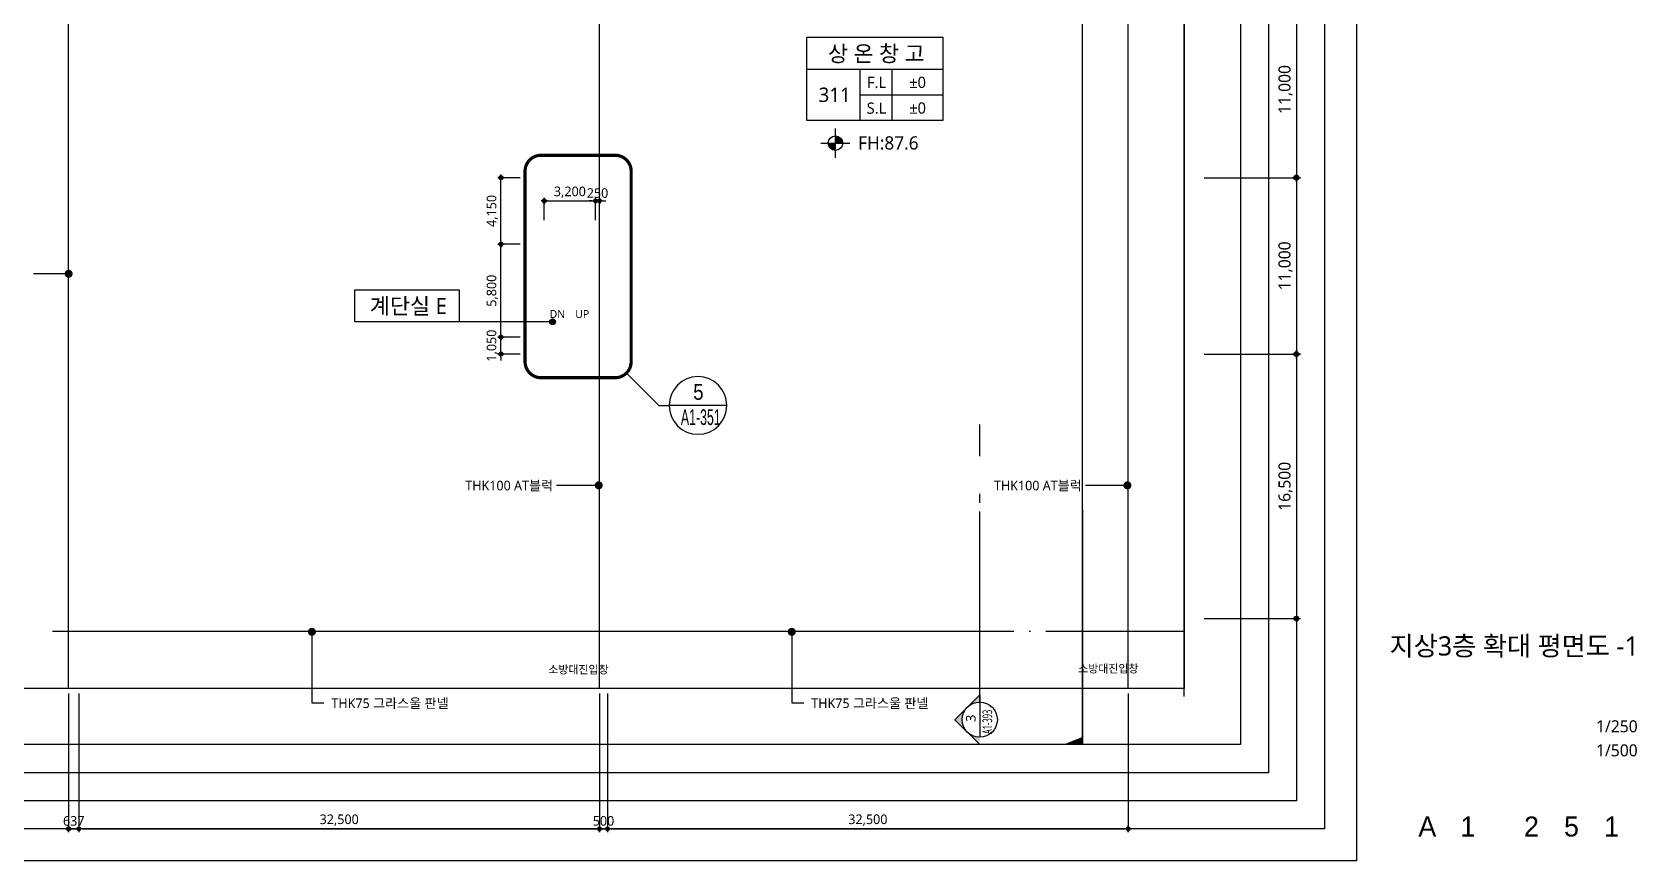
# Model space of a CAD drawing. Header units: millimetres. Extents: x 45782458 to 46215946, y 191740 to 1509539.
# Drawn here: x 45895054 to 45995224, y 623740 to 675430 of the extents above; entities that cross this region are included whole.
import ezdxf
from ezdxf.enums import TextEntityAlignment as Align

# ---------------------------------------------------------------- set-up
doc = ezdxf.new("R2010")
doc.units = ezdxf.units.MM
doc.header["$LTSCALE"] = 1000
doc.header["$MEASUREMENT"] = 0
doc.header["$PDSIZE"] = -10
doc.linetypes.add('CEN', pattern=[62, 60, -1, 0, -1])
doc.linetypes.add('SYM$0$DASHDOT', pattern=[1, 0.5, -0.25, 0, -0.25])
doc.layers.get('0').update_dxf_attribs({"linetype": 'CONTINUOUS'})
doc.layers.get('Defpoints').update_dxf_attribs({"color": 171, "linetype": 'CONTINUOUS'})
for name, color, linetype in [('Center(AR)', 30, 'CEN'), ('DIM', 7, 'CONTINUOUS'), ('LED', 7, 'CONTINUOUS'), ('NDIM', 7, 'CONTINUOUS'), ('SYM', 7, 'CONTINUOUS'), ('SYMBOL', 7, 'CONTINUOUS'), ('TEXT(MIN)', 7, 'CONTINUOUS'), ('TEXT(노트)', 7, 'CONTINUOUS'), ('TEXT(실명)', 3, 'CONTINUOUS'), ('TEXT-TITLE', 6, 'CONTINUOUS'), ('TEXT-기입', 6, 'CONTINUOUS'), ('TITLE', 7, 'CONTINUOUS'), ('구간정리', 6, 'CONTINUOUS'), ('구간정리-TEXT', 3, 'CONTINUOUS')]:
    doc.layers.add(name, color=color, linetype=linetype)
doc.styles.add('CGS', font='cgse', dxfattribs={"bigfont": 'cgs'})
doc.styles.add('SYM$0$ARIAL', font='arial.ttf')
doc.styles.add('SYM$0$돋움', font='', dxfattribs={"width": 0.9})
doc.styles.add('TE', font='malgun_0.ttf')
doc.styles.add('나눔바른고딕', font='NanumBarunGothic.ttf')
doc.styles.get('SYM$0$돋움').set_extended_font_data('Dotum')
doc.dimstyles.new('BA', dxfattribs={"dimscale": 500, "dimtxt": 3, "dimasz": 1, "dimexe": 1, "dimexo": 5, "dimgap": 0.9, "dimtad": 1, "dimdec": 0, "dimdsep": 46, "dimlunit": 6, "dimtxsty": 'TE', "dimblk": 'DDD', "dimcen": 2.5, "dimclrd": 256, "dimclre": 256, "dimclrt": 3, "dimazin": 2, "dimtfac": 1, "dimtdec": 0, "dimtix": 1, "dimtmove": 2, "dimatfit": 3, "dimldrblk": 'DDD', "dimfxl": 1, "dimtolj": 1, "dimtzin": 0, "dimarcsym": 2})
doc.dimstyles.new('NDIM 1200', dxfattribs={"dimscale": 500, "dimtxt": 3, "dimasz": 1, "dimexe": 2, "dimexo": 2, "dimgap": 1, "dimtad": 1, "dimdec": 0, "dimdsep": 46, "dimtxsty": 'CGS', "dimblk": 'DOT0', "dimcen": 1, "dimdle": 8, "dimclrd": 2, "dimclre": 2, "dimclrt": 2, "dimadec": 0, "dimazin": 0, "dimtfac": 1, "dimtdec": 0, "dimtix": 1, "dimtmove": 2, "dimatfit": 3, "dimldrblk": 'DOT0', "dimfxl": 1, "dimtolj": 1, "dimtzin": 0, "dimlwd": -1, "dimlwe": -1, "dimarcsym": 0})

# ---------------------------------------------------------------- blocks, each defined once
blk = doc.blocks.new('DDD')
at = {"layer": 'DIM', "color": 0}
for p, q in [((-1, 0), (1, 0)), ((0, -1), (0, 1))]:
    blk.add_line(p, q, dxfattribs=at)
for radius in [0.6, 0.3]:
    blk.add_circle((0, 0), radius, dxfattribs=at)
blk = doc.blocks.new('*D573')
at = {"layer": 'Defpoints', "color": 0, "ltscale": 0.4, "transparency": 16777216}
for p in [(45966972, 655351), (45966972, 638851), (45973972, 638851)]:
    blk.add_point(p, dxfattribs=at)
at = {"layer": 'NDIM', "lineweight": -2, "ltscale": 0.4, "transparency": 16777216}
for p, q in [((45968222, 655351), (45974222, 655351)), ((45973972, 655101), (45973972, 639101)), ((45968222, 638851), (45974222, 638851))]:
    blk.add_line(p, q, dxfattribs=at)
at = {"layer": 'NDIM', "lineweight": -2, "ltscale": 0.4, "transparency": 16777216, "xscale": 250, "yscale": 250, "zscale": 250}
for p, rotation in [((45973972, 655351), 90), ((45973972, 638851), 270)]:
    blk.add_blockref('DDD', p, dxfattribs=dict(at, rotation=rotation))
at = {"layer": 'NDIM', "color": 3, "ltscale": 0.4, "transparency": 16777216, "insert": (45973295, 647101), "char_height": 750, "attachment_point": 5, "rotation": 90, "style": 'TE'}
blk.add_mtext('\\A1;16,500', dxfattribs=at)
blk = doc.blocks.new('*D574')
at = {"layer": 'Defpoints', "color": 0, "ltscale": 0.4, "transparency": 16777216}
for p in [(45966972, 666351), (45966972, 655351), (45973972, 655351)]:
    blk.add_point(p, dxfattribs=at)
at = {"layer": 'NDIM', "lineweight": -2, "ltscale": 0.4, "transparency": 16777216}
for p, q in [((45968222, 666351), (45974222, 666351)), ((45973972, 666101), (45973972, 655601)), ((45968222, 655351), (45974222, 655351))]:
    blk.add_line(p, q, dxfattribs=at)
at = {"layer": 'NDIM', "lineweight": -2, "ltscale": 0.4, "transparency": 16777216, "xscale": 250, "yscale": 250, "zscale": 250}
for p, rotation in [((45973972, 666351), 90), ((45973972, 655351), 270)]:
    blk.add_blockref('DDD', p, dxfattribs=dict(at, rotation=rotation))
at = {"layer": 'NDIM', "color": 3, "ltscale": 0.4, "transparency": 16777216, "insert": (45973295, 660851), "char_height": 750, "attachment_point": 5, "rotation": 90, "style": 'TE'}
blk.add_mtext('\\A1;11,000', dxfattribs=at)
blk = doc.blocks.new('*D575')
at = {"layer": 'Defpoints', "color": 0, "ltscale": 0.4, "transparency": 16777216}
for p in [(45966972, 677351), (45966972, 666351), (45973972, 666351)]:
    blk.add_point(p, dxfattribs=at)
at = {"layer": 'NDIM', "lineweight": -2, "ltscale": 0.4, "transparency": 16777216}
for p, q in [((45968222, 677351), (45974222, 677351)), ((45973972, 677101), (45973972, 666601)), ((45968222, 666351), (45974222, 666351))]:
    blk.add_line(p, q, dxfattribs=at)
at = {"layer": 'NDIM', "lineweight": -2, "ltscale": 0.4, "transparency": 16777216, "xscale": 250, "yscale": 250, "zscale": 250}
for p, rotation in [((45973972, 677351), 90), ((45973972, 666351), 270)]:
    blk.add_blockref('DDD', p, dxfattribs=dict(at, rotation=rotation))
at = {"layer": 'NDIM', "color": 3, "ltscale": 0.4, "transparency": 16777216, "insert": (45973295, 671851), "char_height": 750, "attachment_point": 5, "rotation": 90, "style": 'TE'}
blk.add_mtext('\\A1;11,000', dxfattribs=at)
blk = doc.blocks.new('A$C31C7260E')
at = {"layer": 'TITLE'}
for points in [[(0, 0), (0, 4000), (13000, 4000), (13000, 0)], [(13000, 0), (0, 0)]]:
    blk.add_lwpolyline(points, dxfattribs=at)
blk = doc.blocks.new('A$C51E23882')
at = {"layer": 'TITLE'}
blk.add_lwpolyline([(8500, 0), (0, 0), (0, 5200), (8500, 5200)], close=True, dxfattribs=at)
for points in [[(8500, 3200), (0, 3200)], [(3300, 3200), (3300, 0)], [(5300, 3200), (5300, 0)], [(3300, 1600), (8500, 1600)]]:
    blk.add_lwpolyline(points, dxfattribs=at)
at = {"layer": 'TITLE', "style": '나눔바른고딕'}
for s, p in [('F.L', (4352, 2378)), ('S.L', (4352, 778))]:
    blk.add_text(s, height=700, dxfattribs=at).set_placement(p, align=Align.MIDDLE)
blk = doc.blocks.new('level')
at = {"layer": 'SYMBOL'}
for p, q in [((-4320, 0), (4320, 0)), ((0, 4320), (0, -4320))]:
    blk.add_line(p, q, dxfattribs=at)
blk.add_circle((0, 0), 2160, dxfattribs=at)
for points in [[(-2160, 0), (0, 2160), (-2127, 381), (-376, 2126)], [(-2127, 381), (-376, 2126), (-2030, 748), (-738, 2029)], [(-2030, 748), (-738, 2029), (-1859, 1104), (-1089, 1863)], [(-1859, 1104), (-1089, 1863), (-1659, 1388), (-1386, 1658)], [(0, -2160), (2160, 0), (381, -2127), (2126, -376)], [(381, -2127), (2126, -376), (748, -2030), (2029, -738)], [(748, -2030), (2029, -738), (1104, -1859), (1863, -1089)], [(1104, -1859), (1863, -1089), (1388, -1659), (1658, -1386)]]:
    blk.add_solid(points, dxfattribs=at)
at = {"layer": 'SYMBOL', "linetype": 'Continuous'}
for points in [[(0, 2160), (-2160, 0), (0, 0)], [(2160, 0), (0, 0), (0, -2160)]]:
    blk.add_solid(points, dxfattribs=at)
blk = doc.blocks.new('*D835')
at = {"layer": 'Defpoints', "color": 0, "ltscale": 0.4, "transparency": 16777216}
for p in [(45930222, 664901), (45927022, 663401), (45930222, 663401)]:
    blk.add_point(p, dxfattribs=at)
at = {"layer": 'NDIM', "lineweight": -2, "ltscale": 0.4, "transparency": 16777216}
for p, q in [((45927022, 663701), (45927022, 665101)), ((45927222, 664901), (45930022, 664901)), ((45930222, 663701), (45930222, 665101))]:
    blk.add_line(p, q, dxfattribs=at)
at = {"layer": 'NDIM', "lineweight": -2, "ltscale": 0.4, "transparency": 16777216, "xscale": 200, "yscale": 200, "zscale": 200, "rotation": 180}
blk.add_blockref('DDD', (45927022, 664901), dxfattribs=at)
at = {"layer": 'NDIM', "lineweight": -2, "ltscale": 0.4, "transparency": 16777216, "xscale": 200, "yscale": 200, "zscale": 200}
blk.add_blockref('DDD', (45930222, 664901), dxfattribs=at)
at = {"layer": 'NDIM', "color": 3, "ltscale": 0.4, "transparency": 16777216, "insert": (45928622, 665442), "char_height": 600, "attachment_point": 5, "style": 'TE'}
blk.add_mtext('\\A1;3,200', dxfattribs=at)
blk = doc.blocks.new('*D836')
at = {"layer": 'Defpoints', "color": 0, "ltscale": 0.4, "transparency": 16777216}
for p in [(45930472, 664901), (45930222, 663401), (45930472, 663401)]:
    blk.add_point(p, dxfattribs=at)
at = {"layer": 'NDIM', "lineweight": -2, "ltscale": 0.4, "transparency": 16777216}
for p, q in [((45930022, 664901), (45929822, 664901)), ((45930222, 663701), (45930222, 665101)), ((45930222, 664901), (45930472, 664901)), ((45930472, 663701), (45930472, 665101)), ((45930672, 664901), (45930872, 664901))]:
    blk.add_line(p, q, dxfattribs=at)
at = {"layer": 'NDIM', "lineweight": -2, "ltscale": 0.4, "transparency": 16777216, "xscale": 200, "yscale": 200, "zscale": 200}
blk.add_blockref('DDD', (45930222, 664901), dxfattribs=at)
at = {"layer": 'NDIM', "lineweight": -2, "ltscale": 0.4, "transparency": 16777216, "xscale": 200, "yscale": 200, "zscale": 200, "rotation": 180}
blk.add_blockref('DDD', (45930472, 664901), dxfattribs=at)
at = {"layer": 'NDIM', "color": 3, "ltscale": 0.4, "transparency": 16777216, "insert": (45930347, 665391), "char_height": 600, "attachment_point": 5, "style": 'TE'}
blk.add_mtext('\\A1;250', dxfattribs=at)
blk = doc.blocks.new('*D837')
at = {"layer": 'Defpoints', "color": 0, "ltscale": 0.4, "transparency": 16777216}
for p in [(45924322, 662201), (45925822, 662201), (45925822, 656401)]:
    blk.add_point(p, dxfattribs=at)
at = {"layer": 'NDIM', "lineweight": -2, "ltscale": 0.4, "transparency": 16777216}
for p, q in [((45925522, 662201), (45924122, 662201)), ((45924322, 656601), (45924322, 662001)), ((45925522, 656401), (45924122, 656401))]:
    blk.add_line(p, q, dxfattribs=at)
at = {"layer": 'NDIM', "lineweight": -2, "ltscale": 0.4, "transparency": 16777216, "xscale": 200, "yscale": 200, "zscale": 200}
for p, rotation in [((45924322, 662201), 90), ((45924322, 656401), 270)]:
    blk.add_blockref('DDD', p, dxfattribs=dict(at, rotation=rotation))
at = {"layer": 'NDIM', "color": 3, "ltscale": 0.4, "transparency": 16777216, "insert": (45923782, 659301), "char_height": 600, "attachment_point": 5, "rotation": 90, "style": 'TE'}
blk.add_mtext('\\A1;5,800', dxfattribs=at)
blk = doc.blocks.new('*D838')
at = {"layer": 'Defpoints', "color": 0, "ltscale": 0.4, "transparency": 16777216}
for p in [(45924322, 656401), (45925822, 656401), (45925822, 655351)]:
    blk.add_point(p, dxfattribs=at)
at = {"layer": 'NDIM', "lineweight": -2, "ltscale": 0.4, "transparency": 16777216}
for p, q in [((45925522, 656401), (45924122, 656401)), ((45924322, 656601), (45924322, 656801)), ((45924322, 655351), (45924322, 656401)), ((45925522, 655351), (45924122, 655351)), ((45924322, 655151), (45924322, 654951))]:
    blk.add_line(p, q, dxfattribs=at)
at = {"layer": 'NDIM', "lineweight": -2, "ltscale": 0.4, "transparency": 16777216, "xscale": 200, "yscale": 200, "zscale": 200}
for p, rotation in [((45924322, 656401), 270), ((45924322, 655351), 90)]:
    blk.add_blockref('DDD', p, dxfattribs=dict(at, rotation=rotation))
at = {"layer": 'NDIM', "color": 3, "ltscale": 0.4, "transparency": 16777216, "insert": (45923780, 655876), "char_height": 600, "attachment_point": 5, "rotation": 90, "style": 'TE'}
blk.add_mtext('\\A1;1,050', dxfattribs=at)
blk = doc.blocks.new('*D839')
at = {"layer": 'Defpoints', "color": 0, "ltscale": 0.4, "transparency": 16777216}
for p in [(45924322, 666351), (45925822, 666351), (45925822, 662201)]:
    blk.add_point(p, dxfattribs=at)
at = {"layer": 'NDIM', "lineweight": -2, "ltscale": 0.4, "transparency": 16777216}
for p, q in [((45925522, 666351), (45924122, 666351)), ((45924322, 662401), (45924322, 666151)), ((45925522, 662201), (45924122, 662201))]:
    blk.add_line(p, q, dxfattribs=at)
at = {"layer": 'NDIM', "lineweight": -2, "ltscale": 0.4, "transparency": 16777216, "xscale": 200, "yscale": 200, "zscale": 200}
for p, rotation in [((45924322, 666351), 90), ((45924322, 662201), 270)]:
    blk.add_blockref('DDD', p, dxfattribs=dict(at, rotation=rotation))
at = {"layer": 'NDIM', "color": 3, "ltscale": 0.4, "transparency": 16777216, "insert": (45923780, 664276), "char_height": 600, "attachment_point": 5, "rotation": 90, "style": 'TE'}
blk.add_mtext('\\A1;4,150', dxfattribs=at)
blk = doc.blocks.new('DOT0')
blk.add_line((-3, 0), (3, 0))
at = {"color": 6}
blk.add_circle((0, 0), 0.75, dxfattribs=at)
blk = doc.blocks.new('*D1201')
at = {"layer": 'Defpoints', "color": 0, "ltscale": 0.4, "transparency": 16777216}
for p in [(45897972, 634490), (45930472, 634490), (45930472, 625740)]:
    blk.add_point(p, dxfattribs=at)
at = {"layer": 'NDIM', "lineweight": -2, "ltscale": 0.4, "transparency": 16777216}
for p, q in [((45897972, 634190), (45897972, 625540)), ((45930472, 634190), (45930472, 625540)), ((45898172, 625740), (45930272, 625740))]:
    blk.add_line(p, q, dxfattribs=at)
at = {"layer": 'NDIM', "lineweight": -2, "ltscale": 0.4, "transparency": 16777216, "xscale": 200, "yscale": 200, "zscale": 200, "rotation": 180}
blk.add_blockref('DDD', (45897972, 625740), dxfattribs=at)
at = {"layer": 'NDIM', "lineweight": -2, "ltscale": 0.4, "transparency": 16777216, "xscale": 200, "yscale": 200, "zscale": 200}
blk.add_blockref('DDD', (45930472, 625740), dxfattribs=at)
at = {"layer": 'NDIM', "color": 3, "ltscale": 0.4, "transparency": 16777216, "insert": (45914222, 626280), "char_height": 600, "attachment_point": 5, "style": 'TE'}
blk.add_mtext('\\A1;32,500', dxfattribs=at)
blk = doc.blocks.new('*D1202')
at = {"layer": 'Defpoints', "color": 0, "ltscale": 0.4, "transparency": 16777216}
for p in [(45897335, 634490), (45897972, 634490), (45897972, 625740)]:
    blk.add_point(p, dxfattribs=at)
at = {"layer": 'NDIM', "lineweight": -2, "ltscale": 0.4, "transparency": 16777216}
for p, q in [((45897335, 634190), (45897335, 625540)), ((45897972, 634190), (45897972, 625540)), ((45897135, 625740), (45896935, 625740)), ((45897335, 625740), (45897972, 625740)), ((45898172, 625740), (45898372, 625740))]:
    blk.add_line(p, q, dxfattribs=at)
at = {"layer": 'NDIM', "lineweight": -2, "ltscale": 0.4, "transparency": 16777216, "xscale": 200, "yscale": 200, "zscale": 200}
blk.add_blockref('DDD', (45897335, 625740), dxfattribs=at)
at = {"layer": 'NDIM', "lineweight": -2, "ltscale": 0.4, "transparency": 16777216, "xscale": 200, "yscale": 200, "zscale": 200, "rotation": 180}
blk.add_blockref('DDD', (45897972, 625740), dxfattribs=at)
at = {"layer": 'NDIM', "color": 3, "ltscale": 0.4, "transparency": 16777216, "insert": (45897653, 626230), "char_height": 600, "attachment_point": 5, "style": 'TE'}
blk.add_mtext('\\A1;637', dxfattribs=at)
blk = doc.blocks.new('*D1203')
at = {"layer": 'Defpoints', "color": 0, "ltscale": 0.4, "transparency": 16777216}
for p in [(45930972, 634490), (45963472, 634490), (45963472, 625740)]:
    blk.add_point(p, dxfattribs=at)
at = {"layer": 'NDIM', "lineweight": -2, "ltscale": 0.4, "transparency": 16777216}
for p, q in [((45930972, 634190), (45930972, 625540)), ((45963472, 634190), (45963472, 625540)), ((45931172, 625740), (45963272, 625740))]:
    blk.add_line(p, q, dxfattribs=at)
at = {"layer": 'NDIM', "lineweight": -2, "ltscale": 0.4, "transparency": 16777216, "xscale": 200, "yscale": 200, "zscale": 200, "rotation": 180}
blk.add_blockref('DDD', (45930972, 625740), dxfattribs=at)
at = {"layer": 'NDIM', "lineweight": -2, "ltscale": 0.4, "transparency": 16777216, "xscale": 200, "yscale": 200, "zscale": 200}
blk.add_blockref('DDD', (45963472, 625740), dxfattribs=at)
at = {"layer": 'NDIM', "color": 3, "ltscale": 0.4, "transparency": 16777216, "insert": (45947222, 626280), "char_height": 600, "attachment_point": 5, "style": 'TE'}
blk.add_mtext('\\A1;32,500', dxfattribs=at)
blk = doc.blocks.new('*D1204')
at = {"layer": 'Defpoints', "color": 0, "ltscale": 0.4, "transparency": 16777216}
for p in [(45930472, 634490), (45930972, 634490), (45930972, 625740)]:
    blk.add_point(p, dxfattribs=at)
at = {"layer": 'NDIM', "lineweight": -2, "ltscale": 0.4, "transparency": 16777216}
for p, q in [((45930472, 634190), (45930472, 625540)), ((45930972, 634190), (45930972, 625540)), ((45930272, 625740), (45930072, 625740)), ((45930472, 625740), (45930972, 625740)), ((45931172, 625740), (45931372, 625740))]:
    blk.add_line(p, q, dxfattribs=at)
at = {"layer": 'NDIM', "lineweight": -2, "ltscale": 0.4, "transparency": 16777216, "xscale": 200, "yscale": 200, "zscale": 200}
blk.add_blockref('DDD', (45930472, 625740), dxfattribs=at)
at = {"layer": 'NDIM', "lineweight": -2, "ltscale": 0.4, "transparency": 16777216, "xscale": 200, "yscale": 200, "zscale": 200, "rotation": 180}
blk.add_blockref('DDD', (45930972, 625740), dxfattribs=at)
at = {"layer": 'NDIM', "color": 3, "ltscale": 0.4, "transparency": 16777216, "insert": (45930722, 626230), "char_height": 600, "attachment_point": 5, "style": 'TE'}
blk.add_mtext('\\A1;500', dxfattribs=at)
blk = doc.blocks.new('SYM$0$det-tar-wi')
at = {"layer": '구간정리', "ltscale": 0.2}
blk.add_line((0, 0), (11, 0), dxfattribs=at)
blk.add_circle((5.5, 0), 5.5, dxfattribs=at)
at = {"layer": '구간정리-TEXT', "color": 3, "style": 'SYM$0$ARIAL'}
blk.add_attdef('2', text='', height=3, dxfattribs=at).set_placement((5.5, 2.58), align=Align.MIDDLE_CENTER)
at = {"layer": '구간정리-TEXT', "color": 3, "style": 'SYM$0$ARIAL', "width": 0.6}
blk.add_attdef('A1.00', text='', height=3, dxfattribs=at).set_placement((5.57, -2.22), align=Align.MIDDLE_CENTER)

msp = doc.modelspace()

# ---------------------------------------------------------------- hatches: boundary and pattern name
at = {"layer": 'LED'}
h = msp.add_hatch(color=256, dxfattribs=at)
h.dxf.hatch_style = 1
edge = h.paths.add_edge_path()
edge.add_arc((45927542.5, 657365.1), 180, 0, 360)
at = {"layer": 'SYM'}
h = msp.add_hatch(color=256, dxfattribs=at)
h.paths.add_polyline_path([(45952647.8, 632545.8), (45953425.7, 633323.6, 0.41421356), (45953425.7, 631768)])
h.paths.add_polyline_path([(45953425.7, 633323.6), (45954203.5, 634101.4), (45954203.5, 633645.8, 0.19891237)])
h.paths.add_polyline_path([(45953425.7, 631768, 0.19891237), (45954203.5, 631445.8), (45954203.5, 630990.2)])
msp.add_hatch(color=256, dxfattribs=at).paths.add_polyline_path([(45959513.3, 630990.2), (45960613.3, 631430.2), (45960613.3, 630990.2)])

# ---------------------------------------------------------------- linework, layer by layer
msp.add_line((45954203.5, 633645.8), (45954203.5, 631445.8))
at = {"ltscale": 10000}
msp.add_lwpolyline([(45927542.5, 657365.1), (45921705.3, 657365.1)], dxfattribs=at)
at = {"layer": 'Center(AR)'}
for p, q in [((45897334.8, 634490.2), (45897334.8, 728888.8)), ((45930472.3, 634490.2), (45930472.3, 717888.8)), ((45963472.3, 634490.2), (45963472.3, 717888.8)), ((45896334.8, 638063.8), (45966972.3, 638063.8))]:
    msp.add_line(p, q, dxfattribs=at)
at = {"layer": 'Defpoints'}
msp.add_line((45960613.3, 630990.2), (45960613.3, 753801.4), dxfattribs=at)
for points in [[(45977722.3, 623740.2), (45801022.3, 623740.2), (45801022.3, 761440.2), (45977722.3, 761440.2)], [(45975722.3, 625740.2), (45803022.3, 625740.2), (45803022.3, 759440.2), (45975722.3, 759440.2)], [(45973972.3, 627490.2), (45804772.3, 627490.2), (45804772.3, 757690.2), (45973972.3, 757690.2)], [(45972222.3, 629240.2), (45806522.3, 629240.2), (45806522.3, 755940.2), (45972222.3, 755940.2)], [(45970472.3, 630990.2), (45808272.3, 630990.2), (45808272.3, 754190.2), (45970472.3, 754190.2)], [(45966972.3, 634490.2), (45811772.3, 634490.2), (45811772.3, 750690.2), (45966972.3, 750690.2)], [(45966972.3, 634490.2), (45824022.3, 634490.2), (45824022.3, 750690.2), (45966972.3, 750690.2)]]:
    msp.add_lwpolyline(points, close=True, dxfattribs=at)
at = {"layer": 'LED', "ltscale": 10000}
for p, q in [((45912518.5, 633589.7), (45913272.5, 633589.7)), ((45942469.4, 633589.7), (45943223.5, 633589.7))]:
    msp.add_line(p, q, dxfattribs=at)
at = {"layer": 'LED'}
msp.add_circle((45927542.5, 657365.1), 180, dxfattribs=at)
at = {"layer": 'SYM'}
for p, q in [((45954203.5, 648985.5), (45954203.5, 650965.5)), ((45954203.5, 646081.1), (45954203.5, 646631.1)), ((45954203.5, 646081.1), (45954203.5, 646631.1)), ((45960613.3, 646190.2), (45960613.3, 646740.2)), ((45960613.3, 646190.2), (45960613.3, 646740.2)), ((45954203.5, 633645.8), (45954203.5, 645531.1)), ((45960613.3, 645640.2), (45960613.3, 630990.2)), ((45954203.5, 634101.4), (45952647.8, 632545.8)), ((45954203.5, 634101.4), (45954203.5, 633645.8)), ((45954203.5, 630990.2), (45952647.8, 632545.8)), ((45959513.3, 630990.2), (45960613.3, 631430.2))]:
    msp.add_line(p, q, dxfattribs=at)
at = {"layer": 'SYM', "color": 8}
msp.add_lwpolyline([(45966972.3, 633990.2), (45966972.4, 692490.2), (45966772.3, 692590.2), (45967172.3, 692590.2), (45966972.3, 692690.2), (45966972.3, 751190.2)], dxfattribs=at)
at = {"layer": 'SYM'}
msp.add_circle((45954203.5, 632545.8), 1100, dxfattribs=at)
at = {"layer": '구간정리', "linetype": 'SYM$0$DASHDOT', "ltscale": 2, "const_width": 200}
msp.add_lwpolyline([(45931447.3, 653876.3), (45926822.3, 653876.3, -0.41421356), (45925822.3, 654876.3), (45925822.3, 666751.3, -0.41421356), (45926822.3, 667751.3), (45931447.3, 667751.3, -0.41421356), (45932447.3, 666751.3), (45932447.3, 654876.3, -0.41421356)], format="xyb", close=True, dxfattribs=at)
at = {"layer": '구간정리', "ltscale": 0.2}
msp.add_lwpolyline([(45932154.4, 654169.2), (45934179.3, 652144.3), (45934817.1, 652144.3)], dxfattribs=at)

# ---------------------------------------------------------------- block references
msp.add_blockref('A$C51E23882', (45943409.8, 669909.3))
at = {"xscale": 0.5, "yscale": 0.5, "zscale": 0.5}
msp.add_blockref('A$C31C7260E', (45915205.3, 657365.1), dxfattribs=at)
at = {"layer": 'SYMBOL', "xscale": 0.210048437524453, "yscale": 0.210048437524453, "zscale": 0.210048437524453, "rotation": 90}
msp.add_blockref('level', (45945195, 668505.4), dxfattribs=at)
at = {"layer": '구간정리'}
ref = msp.add_blockref('SYM$0$det-tar-wi', (45938417.1, 652144.3), dxfattribs=dict(at, xscale=-327.2727272727273, yscale=327.2727272727273, zscale=327.2727272727273))
ref.add_attrib('A1.00', 'A1-351', dxfattribs={"layer": '구간정리-TEXT', "color": 3, "height": 981.82, "style": 'SYM$0$돋움', "width": 0.6}).set_placement((45936791.7, 651416.7), align=Align.MIDDLE_CENTER)
ref.add_attrib('2', '5', dxfattribs={"layer": '구간정리-TEXT', "color": 3, "height": 981.8, "style": 'SYM$0$돋움', "width": 0.9}).set_placement((45936644.7, 652989.8), align=Align.MIDDLE_CENTER)

# ---------------------------------------------------------------- texts
at = {"layer": 'SYMBOL', "style": '나눔바른고딕'}
msp.add_text('FH:87.6', height=825, dxfattribs=at).set_placement((45946612.8, 668107.3))
at = {"layer": 'TEXT(MIN)', "style": '나눔바른고딕'}
for s, p in [('DN', (45927840.5, 657848.2)), ('UP', (45929390.5, 657848.2))]:
    msp.add_text(s, height=500, dxfattribs=at).set_placement(p, align=Align.MIDDLE_CENTER)
for s, p in [('THK100 AT블럭', (45927574.1, 647149.2)), ('THK100 AT블럭', (45960574.1, 647149.2)), ('THK75 그라스울 판넬', (45921053.7, 633572.3)), ('THK75 그라스울 판넬', (45951004.7, 633572.3))]:
    msp.add_text(s, height=600, dxfattribs=at).set_placement(p, align=Align.MIDDLE_RIGHT)
for p in [(45927273.8, 635674.6, 0), (45927273.8, 635674.6, 0), (45960349.2, 635729, 0), (45960349.2, 635729, 0)]:
    msp.add_text('소방대진입창', height=500, dxfattribs=at).set_placement(p, align=Align.MIDDLE_LEFT)
at = {"layer": 'TEXT(노트)', "style": '나눔바른고딕', "width": 0.6}
msp.add_text('A1-393', height=600, rotation=90, dxfattribs=at).set_placement((45954976.7, 631645.8))
at = {"layer": 'TEXT(노트)', "style": '나눔바른고딕'}
msp.add_text('3', height=600, rotation=90, dxfattribs=at).set_placement((45953946.3, 632412.4))
at = {"layer": 'TEXT(실명)', "style": '나눔바른고딕'}
for s, p in [('상 온 창 고', (45947747.6, 674103.4)), ('계단실 E', (45918543, 658359.3))]:
    msp.add_text(s, height=1000, dxfattribs=at).set_placement(p, align=Align.MIDDLE)
at = {"layer": 'TEXT-TITLE', "style": '나눔바른고딕'}
msp.add_text('지상3층 확대 평면도 -1', height=1200, dxfattribs=at).set_placement((45987564.3, 636548), align=Align.CENTER)
at = {"layer": 'TEXT-기입', "style": '나눔바른고딕'}
for s, height, p in [('±0', 700, (45950325.9, 672297.2)), ('311', 900, (45945151.1, 671522.6)), ('±0', 700, (45950325.9, 670697.2))]:
    msp.add_text(s, height=height, dxfattribs=at).set_placement(p, align=Align.MIDDLE)
for s, p in [('1/250', (45992673.2, 631534.9)), ('1/500', (45992673.2, 630034.9))]:
    msp.add_text(s, height=750, dxfattribs=at).set_placement(p, align=Align.BOTTOM_LEFT)
at = {"layer": 'TEXT-기입', "style": 'CGS'}
for s, p in [('A', (45982141.7, 625884.9)), ('1', (45984673.1, 625884.9)), ('2', (45988641.7, 625884.9)), ('5', (45991141.7, 625884.9)), ('1', (45993641.7, 625884.9))]:
    msp.add_text(s, height=1250, dxfattribs=at).set_placement(p, align=Align.MIDDLE_CENTER)

# ---------------------------------------------------------------- dimensions: what is measured, and where the dimension line sits
at = {"layer": 'NDIM', "ltscale": 0.4}
for base, p1, p2, angle, override, picture, middle in [((45973972.3, 666351.3), (45966972.3, 677351.3), (45966972.3, 666351.3), 270, {"dimscale": 250}, '*D575', (45973294.9, 671851.3)), ((45924322.3, 666351.3), (45925822.3, 662201.3), (45925822.3, 666351.3), 90, {"dimscale": 200, "dimexo": 1.5}, '*D839', (45923780.4, 664276.3)), ((45973972.3, 655351.3), (45966972.3, 666351.3), (45966972.3, 655351.3), 270, {"dimscale": 250}, '*D574', (45973294.9, 660851.3)), ((45924322.3, 662201.3), (45925822.3, 656401.3), (45925822.3, 662201.3), 90, {"dimscale": 200, "dimexo": 1.5}, '*D837', (45923782, 659301.3)), ((45924322.3, 656401.3), (45925822.3, 655351.3), (45925822.3, 656401.3), 90, {"dimscale": 200, "dimexo": 1.5}, '*D838', (45923780.4, 655876.3)), ((45973972.3, 638851.3), (45966972.3, 655351.3), (45966972.3, 638851.3), 270, {"dimscale": 250}, '*D573', (45973294.9, 647101.3))]:
    dim = msp.add_linear_dim(base=base, p1=p1, p2=p2, angle=angle, dimstyle='BA', override=override, dxfattribs=at)
    dim.commit()
    dim.dimension.update_dxf_attribs({"geometry": picture, "text_midpoint": middle})
for base, p1, p2, picture, middle in [((45930222.3, 664901.3), (45927022.3, 663401.3), (45930222.3, 663401.3), '*D835', (45928622.3, 665441.7)), ((45930472.3, 664901.3), (45930222.3, 663401.3), (45930472.3, 663401.3), '*D836', (45930347.3, 665391.3)), ((45897972.2071561, 625740.1570992), (45897334.7071561, 634490.1570992), (45897972.2071561, 634490.1570992), '*D1202', (45897653.4571561, 626230.1435123)), ((45930472.2, 625740.2), (45897972.2, 634490.2), (45930472.2, 634490.2), '*D1201', (45914222.2, 626280.5)), ((45930972.2, 625740.2), (45930472.2, 634490.2), (45930972.2, 634490.2), '*D1204', (45930722.2, 626230.1)), ((45963472.2, 625740.2), (45930972.2, 634490.2), (45963472.2, 634490.2), '*D1203', (45947222.2, 626280.5))]:
    dim = msp.add_linear_dim(base=base, p1=p1, p2=p2, dimstyle='BA', override={"dimscale": 200, "dimexo": 1.5}, dxfattribs=at)
    dim.commit()
    dim.dimension.update_dxf_attribs({"geometry": picture, "text_midpoint": middle})

# ---------------------------------------------------------------- leaders
at = {"layer": 'LED', "ltscale": 10000}
for points in [[(45897334.8, 660360.4, 0.5), (45895134.9, 660360.4, 0.5)], [(45930422.3, 647161.4), (45927796.7, 647161.4)], [(45963422.3, 647161.4), (45960796.7, 647161.4)], [(45912518.5, 638026.3), (45912518.5, 633589.7)], [(45942469.4, 638026.3), (45942469.4, 633589.7)]]:
    msp.add_leader(points, dimstyle='NDIM 1200', override={"dimasz": 1, "dimtad": 0, "dimclrd": 256, "dimldrblk": 'Dot'}, dxfattribs=at)

doc.saveas('drawing.dxf')
